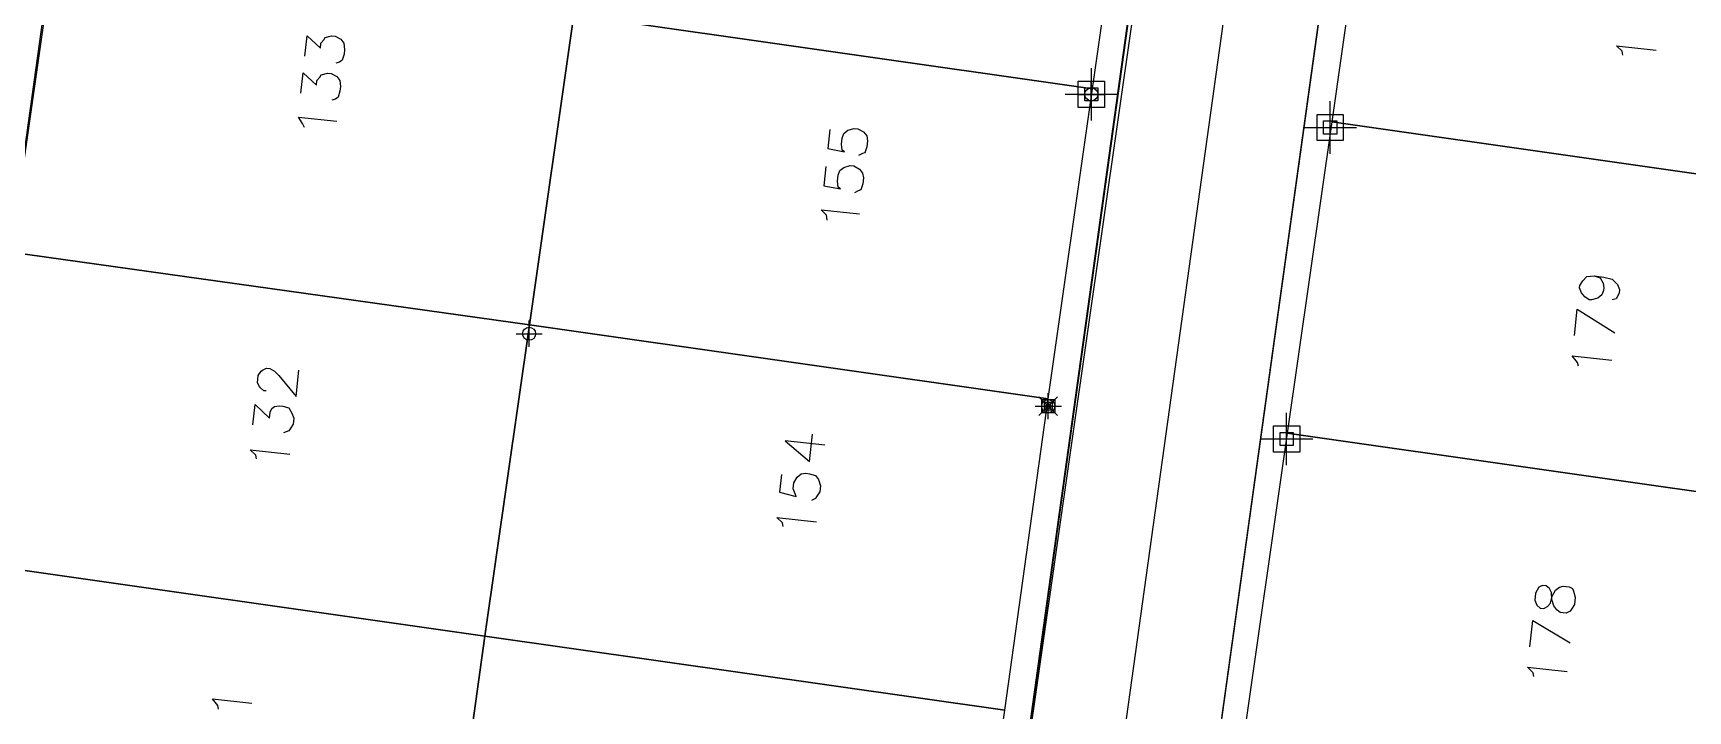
# Model space of a CAD drawing. Header units: metres. Extents: x -977055 to 805873, y -1033982 to 242021.
# Drawn here: x 863.8 to 927, y 1001.9 to 1027.8 of the extents above; entities that cross this region are included whole.
import ezdxf

# ---------------------------------------------------------------- set-up
doc = ezdxf.new("R2010")
doc.units = ezdxf.units.M
for name, color, linetype in [('C-ANNO-MATC-TEXT', 150, 'Continuous'), ('linea 1', 1, 'Continuous'), ('puntos nov 7', 50, 'Continuous'), ('PUNTOS V', 4, 'Continuous'), ('V-NODE', 1, 'Continuous')]:
    doc.layers.add(name, color=color, linetype=linetype)
doc.layers.add('PDF2_area escolar', color=7, linetype='Continuous', true_color=0x989898)
doc.layers.add('PDF_Geometry', color=7, linetype='Continuous', true_color=0x797979)
doc.layers.get('PDF2_area escolar').off()

# ---------------------------------------------------------------- blocks, each defined once
blk = doc.blocks.new('*U274')
at = {"color": 0, "linetype": 'ByBlock', "lineweight": -2, "transparency": 16777216}
for p, q in [((-1, 0), (1, 0)), ((0, -1), (0, 1))]:
    blk.add_line(p, q, dxfattribs=at)
blk.add_circle((0, 0), 0.5, dxfattribs=at)
blk = doc.blocks.new('*U280', base_point=(902.546, 1013.571, 999.158))
at = {"layer": 'V-NODE', "color": 50, "lineweight": -2, "xscale": 0.5, "yscale": 0.5, "zscale": 0.5}
blk.add_blockref('*U274', (902.546, 1013.571, 999.158), dxfattribs=at)
blk = doc.blocks.new('*U283', base_point=(904.189, 1025.47, 998.398))
at = {"layer": 'V-NODE', "color": 50, "lineweight": -2, "xscale": 0.5, "yscale": 0.5, "zscale": 0.5}
blk.add_blockref('*U274', (904.189, 1025.47, 998.398), dxfattribs=at)
blk = doc.blocks.new('*U2295')
at = {"color": 0, "linetype": 'ByBlock', "lineweight": -2, "transparency": 16777216}
for p, q in [((-1, 0), (1, 0)), ((0, -1), (0, 1))]:
    blk.add_line(p, q, dxfattribs=at)
blk.add_circle((0, 0), 0.5, dxfattribs=at)
blk = doc.blocks.new('*U2367', base_point=(904.189, 1025.47, 998.398))
at = {"layer": 'V-NODE', "color": 1, "lineweight": -2, "xscale": 0.5, "yscale": 0.5, "zscale": 0.5}
blk.add_blockref('*U2295', (904.189, 1025.47, 998.398), dxfattribs=at)
blk = doc.blocks.new('*U2419')
at = {"color": 0, "linetype": 'ByBlock', "lineweight": -2, "transparency": 16777216}
for p, q in [((0, -1), (0, 1)), ((-1, 0), (1, 0))]:
    blk.add_line(p, q, dxfattribs=at)
blk.add_lwpolyline([(-0.5, -0.5), (-0.5, 0.5), (0.5, 0.5), (0.5, -0.5)], close=True, dxfattribs=at)
blk = doc.blocks.new('*U2458', base_point=(911.641, 1012.32, 999.228))
at = {"layer": 'V-NODE', "color": 10, "lineweight": -2}
blk.add_blockref('*U2419', (911.641, 1012.32, 999.228), dxfattribs=at)
blk = doc.blocks.new('*U2461', base_point=(913.302, 1024.205, 998.519))
at = {"layer": 'V-NODE', "color": 10, "lineweight": -2}
blk.add_blockref('*U2419', (913.302, 1024.205, 998.519), dxfattribs=at)
blk = doc.blocks.new('*U2464', base_point=(904.19, 1025.471, 998.396))
at = {"layer": 'V-NODE', "color": 10, "lineweight": -2}
blk.add_blockref('*U2419', (904.19, 1025.471, 998.396), dxfattribs=at)
blk = doc.blocks.new('*U2497')
at = {"color": 0, "linetype": 'ByBlock', "lineweight": -2, "transparency": 16777216}
for p, q in [((-1, 0), (1, 0)), ((0, -1), (0, 1))]:
    blk.add_line(p, q, dxfattribs=at)
blk.add_lwpolyline([(-0.5, -0.5), (-0.5, 0.5), (0.5, 0.5), (0.5, -0.5)], close=True, dxfattribs=at)
blk = doc.blocks.new('*U2569', base_point=(904.189, 1025.47, 998.398))
at = {"layer": 'V-NODE', "color": 130, "lineweight": -2, "xscale": 0.5, "yscale": 0.5, "zscale": 0.5}
blk.add_blockref('*U2497', (904.189, 1025.47, 998.398), dxfattribs=at)
blk = doc.blocks.new('*U2713', base_point=(911.641, 1012.32, 999.228))
at = {"layer": 'V-NODE', "color": 130, "lineweight": -2, "xscale": 0.5, "yscale": 0.5, "zscale": 0.5}
blk.add_blockref('*U2497', (911.641, 1012.32, 999.228), dxfattribs=at)
blk = doc.blocks.new('*U2716', base_point=(913.302, 1024.205, 998.519))
at = {"layer": 'V-NODE', "color": 130, "lineweight": -2, "xscale": 0.5, "yscale": 0.5, "zscale": 0.5}
blk.add_blockref('*U2497', (913.302, 1024.205, 998.519), dxfattribs=at)
blk = doc.blocks.new('*U2719', base_point=(904.19, 1025.471, 998.396))
at = {"layer": 'V-NODE', "color": 130, "lineweight": -2, "xscale": 0.5, "yscale": 0.5, "zscale": 0.5}
blk.add_blockref('*U2497', (904.19, 1025.471, 998.396), dxfattribs=at)
blk = doc.blocks.new('*U277', base_point=(882.736, 1016.336, 999.038))
at = {"layer": 'V-NODE', "color": 50, "lineweight": -2, "xscale": 0.5, "yscale": 0.5, "zscale": 0.5}
blk.add_blockref('*U274', (882.736, 1016.336, 999.038), dxfattribs=at)
blk = doc.blocks.new('base')
at = {"layer": 'PDF_Geometry', "lineweight": 25, "extrusion": (-0.000787417, 0.063364, 0.99799), "elevation": 0.026}
for points in [[(-314.355, -197.288), (-299.601, -195.681), (-292.744, -194.188), (-282.663, -192.111), (-274.476, -190.361), (-258.037, -185.154), (-248.029, -180.61), (-240.539, -177.71), (-228.643, -174.042), (-222.733, -172.714), (-217.384, -171.04), (-209.935, -169.248), (-202.16, -164.759), (-196.196, -160.284), (-195.073, -159.817), (-178.095, -157.457), (-154.298, -156.614), (-136.667, -154.611), (-124.436, -153.164), (-118.066, -151.474), (-100.79, -146.646), (-80.955, -140.967), (-73.385, -139.328), (-61.694, -135.822), (-40.504, -131.604), (-37.727, -130.872), (-17.661, -129.441), (1.311, -127.461), (21.092, -124.929), (41.006, -122.83), (47.376, -123.458), (63.592, -123.186), (81.402, -124.312), (85.639, -96.072), (88.705, -66.393), (92.811, -40.781), (97.16, -22.386), (100.596, -1.562), (102.483, 8.32), (109.691, 37.361), (117.528, 76.62), (126.217, 115.638), (131.513, 149.592), (134.682, 173.973), (136.916, 195.591), (139.956, 229.678), (141.558, 250.676), (142.614, 271.37), (143.252, 283.21), (147.066, 312.938), (152.58, 355.631), (153.554, 396.042), (150.869, 418.02), (151.777, 438.639), (150.959, 458.028), (151.777, 438.639), (150.869, 418.02), (153.554, 396.042), (152.58, 355.631), (147.066, 312.938), (143.252, 283.21), (142.614, 271.37), (141.558, 250.676), (139.956, 229.678), (136.916, 195.591), (134.682, 173.973), (131.513, 149.592), (126.217, 115.638), (117.528, 76.62), (109.691, 37.361), (102.483, 8.32), (100.596, -1.562), (97.16, -22.386), (92.811, -40.781), (88.705, -66.393), (85.639, -96.072), (81.402, -124.312), (63.592, -123.186), (47.376, -123.458), (41.006, -122.83), (21.092, -124.929), (1.311, -127.461), (-17.661, -129.441), (-37.727, -130.872), (-40.504, -131.604), (-61.694, -135.822), (-73.385, -139.328), (-80.955, -140.967), (-100.79, -146.646), (-118.066, -151.474), (-124.436, -153.164), (-136.667, -154.611), (-154.298, -156.614), (-178.095, -157.457), (-195.073, -159.817), (-196.196, -160.284), (-202.16, -164.759), (-209.935, -169.248), (-217.384, -171.04), (-222.733, -172.714), (-228.643, -174.042), (-240.539, -177.71), (-248.029, -180.61), (-258.037, -185.154), (-274.476, -190.361), (-282.663, -192.111), (-292.744, -194.188), (-299.601, -195.681), (-314.355, -197.288), (-312.178, -178.446), (-309.146, -157.898), (-306.876, -132.899), (-305.823, -118.002), (-298.643, -78.802), (-291.055, -45.077), (-282.252, -15.116), (-275.645, 10.473), (-270.319, 33.898), (-263.825, 63.164), (-258.15, 86.408), (-284.424, 123.888)], [(-11.71, 51.199), (-13.594, 49.803), (-24.492, -20.249), (-23.096, -22.133), (15.367, -28.112), (17.206, -26.71), (28.103, 43.341), (26.707, 45.225)], [(8.42, -10.721), (8.327, -11.498), (7.828, -11.02), (7.806, -11.203), (7.698, -11.329), (7.641, -11.415), (7.402, -11.479), (7.265, -11.462), (7.047, -11.343), (6.926, -11.19), (6.908, -10.956), (6.93, -10.773), (7.004, -10.55), (7.106, -10.469), (7.249, -10.44)], [(-41.868, -10.134), (-41.838, -10.276), (-41.632, -10.487), (-43.14, -10.305)], [(8.591, -9.304), (8.498, -10.081), (7.999, -9.603), (7.977, -9.786), (7.869, -9.912), (7.812, -9.998), (7.572, -10.062), (7.435, -10.045), (7.218, -9.926), (7.097, -9.773), (7.079, -9.539), (7.101, -9.356), (7.174, -9.133), (7.277, -9.053), (7.419, -9.023)], [(8.471, -7.991), (8.546, -8.139), (8.701, -8.39), (7.239, -8.213)], [(-11.568, -7.663), (-11.48, -6.932), (-12.114, -6.809), (-12.028, -6.866), (-12.01, -7.1), (-12.038, -7.328), (-12.106, -7.506), (-12.259, -7.626), (-12.499, -7.69), (-12.636, -7.674), (-12.853, -7.555), (-12.974, -7.401), (-12.998, -7.213), (-12.97, -6.984), (-12.897, -6.761), (-12.8, -6.726), (-12.652, -6.652)], [(-11.397, -6.246), (-11.309, -5.515), (-11.944, -5.392), (-11.858, -5.449), (-11.84, -5.683), (-11.867, -5.911), (-11.935, -6.089), (-12.088, -6.209), (-12.328, -6.273), (-12.465, -6.257), (-12.683, -6.138), (-12.803, -5.984), (-12.827, -5.796), (-12.799, -5.567), (-12.726, -5.344), (-12.629, -5.31), (-12.481, -5.235)], [(-11.429, -4.202), (-11.406, -4.39), (-11.199, -4.601), (-12.662, -4.425)], [(-40.666, -1.7), (-40.889, -1.627), (-41.004, -1.427), (-41.028, -1.239), (-41.017, -1.147), (-40.949, -0.97), (-40.796, -0.85), (-40.556, -0.786), (-40.465, -0.797), (-40.293, -0.91), (-40.172, -1.064), (-40.103, -1.258), (-40.114, -1.349), (-40.227, -1.521), (-40.386, -1.687), (-40.666, -1.7), (-41.032, -1.656), (-41.346, -1.572), (-41.553, -1.361), (-41.622, -1.167), (-41.606, -1.03), (-41.487, -0.813), (-41.344, -0.783)], [(-39.882, 0.571), (-40.004, -0.435), (-41.424, 0.478)], [(-40.019, 1.746), (-39.99, 1.604), (-39.789, 1.348), (-41.297, 1.529)], [(10.054, 2.066), (10.145, 2.055), (10.271, 1.948), (10.311, 1.896), (10.386, 1.748), (10.353, 1.474), (10.24, 1.302), (10.189, 1.262), (10.041, 1.187), (9.903, 1.204), (9.732, 1.317), (9.565, 1.476), (8.922, 2.296), (8.801, 1.29)], [(10.579, 3.348), (10.486, 2.571), (9.946, 3.1), (9.919, 2.871), (9.857, 2.739), (9.754, 2.659), (9.566, 2.635), (9.429, 2.652), (9.206, 2.725), (9.091, 2.924), (9.021, 3.118), (9.049, 3.347), (9.162, 3.519), (9.219, 3.605), (9.413, 3.674)], [(-11.228, 4.399), (-9.719, 4.217), (-10.642, 5.024), (-10.769, 3.972)], [(10.459, 4.661), (10.488, 4.518), (10.695, 4.308), (9.186, 4.49)], [(-9.565, 5.497), (-9.483, 6.182), (-10.111, 6.351), (-10.077, 6.254), (-10.007, 6.06), (-10.035, 5.832), (-10.154, 5.614), (-10.308, 5.493), (-10.496, 5.47), (-10.633, 5.486), (-10.856, 5.559), (-10.977, 5.713), (-11.041, 5.953), (-11.013, 6.181), (-10.9, 6.353), (-10.843, 6.439), (-10.695, 6.514)], [(-9.603, 7.495), (-9.573, 7.353), (-9.367, 7.142), (-10.875, 7.324)], [(-38.034, 12.451), (-38.155, 11.445), (-39.581, 12.313)], [(-38.176, 13.581), (-38.147, 13.438), (-37.94, 13.228), (-39.449, 13.41)], [(12.027, 14.21), (12.056, 14.067), (12.257, 13.811), (10.749, 13.993)]]:
    blk.add_lwpolyline(points, dxfattribs=at)
for points in [[(-21.618, -9.096), (-23.299, -19.976), (-22.466, -21.143), (-3.712, -24.051), (-1.863, -12.171)], [(-50.481, -4.644), (-52.324, -16.479), (-33.569, -19.388), (-32.402, -18.554), (-30.726, -7.72)], [(-0.02, -0.337), (-1.863, -12.171), (17.891, -15.247), (19.74, -3.367)], [(-19.774, 2.739), (-21.618, -9.096), (-1.863, -12.171), (-0.02, -0.337)], [(-48.632, 7.236), (-50.481, -4.644), (-30.726, -7.72), (-28.877, 4.16)], [(1.829, 11.543), (-0.02, -0.337), (19.74, -3.367), (21.583, 8.468)], [(-17.972, 14.624), (-19.774, 2.739), (-0.02, -0.337), (1.829, 11.543)], [(-46.789, 19.07), (-48.632, 7.236), (-28.877, 4.16), (-27.034, 15.995)], [(3.626, 23.383), (1.829, 11.543), (21.583, 8.468), (23.432, 20.348)], [(-38.249, 10.668), (-38.318, 10.862), (-38.444, 10.97), (-38.581, 10.986), (-38.729, 10.912), (-38.837, 10.785), (-38.916, 10.517), (-39.035, 10.299), (-39.189, 10.179), (-39.331, 10.149), (-39.56, 10.177), (-39.691, 10.239), (-39.726, 10.336), (-39.79, 10.576), (-39.757, 10.85), (-39.643, 11.022), (-39.587, 11.108), (-39.439, 11.183), (-39.21, 11.155), (-39.084, 11.047), (-38.963, 10.893), (-38.899, 10.654), (-38.887, 10.374), (-38.812, 10.226), (-38.686, 10.118), (-38.549, 10.102), (-38.401, 10.176), (-38.282, 10.394)], [(-16.128, 26.459), (-17.972, 14.624), (1.829, 11.543), (3.626, 23.383)]]:
    blk.add_lwpolyline(points, close=True, dxfattribs=at)
at = {"layer": 'puntos nov 7'}
blk.add_blockref('*U277', (0, 0), dxfattribs=at)
blk = doc.blocks.new('*U3053')
at = {"color": 0, "linetype": 'ByBlock', "lineweight": -2, "transparency": 16777216}
for p, q in [((-1, 0), (1, 0)), ((0, -1), (0, 1))]:
    blk.add_line(p, q, dxfattribs=at)
blk.add_circle((0, 0), 0.5, dxfattribs=at)
blk = doc.blocks.new('*U3056', base_point=(904.189, 1025.47, 998.398))
at = {"layer": 'V-NODE', "color": 90, "lineweight": -2, "xscale": 0.5, "yscale": 0.5, "zscale": 0.5}
blk.add_blockref('*U3053', (904.189, 1025.47, 998.398), dxfattribs=at)
blk = doc.blocks.new('*U3844')
at = {"color": 0, "linetype": 'ByBlock', "lineweight": -2, "transparency": 16777216}
for p, q in [((-1, 0), (1, 0)), ((0, -1), (0, 1))]:
    blk.add_line(p, q, dxfattribs=at)
blk.add_lwpolyline([(-0.5, -0.5), (-0.5, 0.5), (0.5, 0.5), (0.5, -0.5)], close=True, dxfattribs=at)
blk = doc.blocks.new('*U3847', base_point=(902.546, 1013.571, 999.158))
at = {"layer": 'V-NODE', "lineweight": -2, "xscale": 0.3, "yscale": 0.3, "zscale": 0.3}
blk.add_blockref('*U3844', (902.546, 1013.571, 999.158), dxfattribs=at)
blk = doc.blocks.new('*U4078')
at = {"color": 0, "linetype": 'ByBlock', "lineweight": -2, "transparency": 16777216}
for p, q in [((-0.71, -0.71), (0.71, 0.71)), ((-0.71, 0.71), (0.71, -0.71))]:
    blk.add_line(p, q, dxfattribs=at)
blk = doc.blocks.new('*U4079', base_point=(902.545, 1013.571, 999.16))
at = {"layer": 'V-NODE', "lineweight": -2, "xscale": 0.5, "yscale": 0.5, "zscale": 0.5}
blk.add_blockref('*U4078', (902.545, 1013.571, 999.16), dxfattribs=at)
blk = doc.blocks.new('*U4082')
at = {"color": 0, "linetype": 'ByBlock', "lineweight": -2, "transparency": 16777216}
for p, q in [((-1, 0), (1, 0)), ((0, -1), (0, 1))]:
    blk.add_line(p, q, dxfattribs=at)
blk.add_lwpolyline([(-0.5, -0.5), (-0.5, 0.5), (0.5, 0.5), (0.5, -0.5)], close=True, dxfattribs=at)
blk = doc.blocks.new('*U4378')
at = {"color": 0, "linetype": 'ByBlock', "lineweight": -2, "transparency": 16777216}
for p, q in [((-1, 0), (1, 0)), ((0, -1), (0, 1))]:
    blk.add_line(p, q, dxfattribs=at)
blk.add_circle((0, 0), 0.5, dxfattribs=at)
blk = doc.blocks.new('*U4381', base_point=(902.545, 1013.571, 999.16))
at = {"layer": 'V-NODE', "lineweight": -2, "xscale": 0.2, "yscale": 0.2, "zscale": 0.2}
blk.add_blockref('*U4378', (902.545, 1013.571, 999.16), dxfattribs=at)
blk = doc.blocks.new('*U4582')
at = {"color": 0, "linetype": 'ByBlock', "lineweight": -2, "transparency": 16777216}
for p, q in [((-1, 0), (1, 0)), ((0, -1), (0, 1))]:
    blk.add_line(p, q, dxfattribs=at)
blk.add_circle((0, 0), 0.5, dxfattribs=at)
blk = doc.blocks.new('*U4583', base_point=(882.736, 1016.336, 999.04))
at = {"layer": 'V-NODE', "color": 3, "lineweight": -2, "xscale": 0.5, "yscale": 0.5, "zscale": 0.5}
blk.add_blockref('*U4582', (882.736, 1016.336, 999.04), dxfattribs=at)
blk = doc.blocks.new('*U4676')
at = {"color": 0, "linetype": 'ByBlock', "lineweight": -2, "transparency": 16777216}
for p, q in [((-1, 0), (1, 0)), ((0, -1), (0, 1))]:
    blk.add_line(p, q, dxfattribs=at)
blk.add_circle((0, 0), 0.5, dxfattribs=at)
blk = doc.blocks.new('*U4679', base_point=(882.736, 1016.336, 999.04))
at = {"layer": 'V-NODE', "color": 5, "lineweight": -2, "xscale": 0.5, "yscale": 0.5, "zscale": 0.5}
blk.add_blockref('*U4676', (882.736, 1016.336, 999.04), dxfattribs=at)
blk = doc.blocks.new('*U4741')
at = {"color": 0, "linetype": 'ByBlock', "lineweight": -2, "transparency": 16777216}
for p, q in [((-1, 0), (1, 0)), ((0, -1), (0, 1))]:
    blk.add_line(p, q, dxfattribs=at)
blk.add_circle((0, 0), 0.5, dxfattribs=at)
blk = doc.blocks.new('*U5083', base_point=(882.736, 1016.336, 999.038))
at = {"layer": 'V-NODE', "color": 2, "lineweight": -2, "xscale": 0.5, "yscale": 0.5, "zscale": 0.5}
blk.add_blockref('*U4741', (882.736, 1016.336, 999.038), dxfattribs=at)
blk = doc.blocks.new('*U5096')
at = {"color": 0, "linetype": 'ByBlock', "lineweight": -2, "transparency": 16777216}
for p, q in [((-1, 0), (1, 0)), ((0, -1), (0, 1))]:
    blk.add_line(p, q, dxfattribs=at)
blk = doc.blocks.new('*U5099', base_point=(1016.336, 882.736, 999.038))
at = {"layer": 'V-NODE', "color": 2, "lineweight": -2, "xscale": 0.5, "yscale": 0.5, "zscale": 0.5}
blk.add_blockref('*U5096', (1016.336, 882.736, 999.038), dxfattribs=at)

msp = doc.modelspace()

# ---------------------------------------------------------------- linework, layer by layer
at = {"color": 0, "linetype": 'ByBlock', "lineweight": -2, "transparency": 16777216}
for p, q in [((882.736, 1015.836, 999.038), (882.736, 1016.836, 999.038)), ((882.236, 1016.336, 999.038), (883.236, 1016.336, 999.038))]:
    msp.add_line(p, q, dxfattribs=at)
at = {"color": 1, "elevation": 378.46258}
msp.add_lwpolyline([(917.94306, 1117.48458), (925.48046, 1119.0127), (885.10304, 828.76218), (877.00719, 822.82532), (918.0012, 1117.49637)], dxfattribs=at)
at = {"color": 0, "linetype": 'ByBlock', "lineweight": -2, "transparency": 16777216}
msp.add_circle((882.736, 1016.336, 999.038), 0.25, dxfattribs=at)
at = {"layer": 'linea 1', "elevation": 1011.104}
msp.add_lwpolyline([(855.6205, 966.92459), (866.35704, 1043.94346)], dxfattribs=at)
at = {"layer": 'PUNTOS V', "color": 1, "elevation": 1010.921}
for points in [[(880.99061, 825.33033), (912.58324, 1052.28593)], [(877.00719, 822.82532), (906.7622, 1036.57971)], [(886.19302, 836.59243), (913.88579, 1035.5321)]]:
    msp.add_lwpolyline(points, dxfattribs=at)

# ---------------------------------------------------------------- block references
at = {"layer": 'C-ANNO-MATC-TEXT', "lineweight": -2, "xscale": 0.5, "yscale": 0.5, "zscale": 0.5}
for p in [(902.545, 1013.571, 999.158), (902.545, 1013.571, 999.17)]:
    msp.add_blockref('*U4082', p, dxfattribs=at)
at = {"layer": 'PDF2_area escolar'}
msp.add_blockref('base', (882.736, 1016.336, 999.038), dxfattribs=at)
at = {"layer": 'puntos nov 7'}
for name, p in [('*U283', (904.189, 1025.47, 998.398)), ('*U280', (902.546, 1013.571, 999.158))]:
    msp.add_blockref(name, p, dxfattribs=at)
at = {"layer": 'V-NODE'}
for name, p in [('*U2464', (904.19, 1025.471, 998.396)), ('*U2367', (904.189, 1025.47, 998.398)), ('*U2569', (904.189, 1025.47, 998.398)), ('*U3056', (904.189, 1025.47, 998.398)), ('*U2719', (904.19, 1025.471, 998.396)), ('*U2461', (913.302, 1024.205, 998.519)), ('*U2716', (913.302, 1024.205, 998.519)), ('*U4583', (882.736, 1016.336, 999.038)), ('*U4679', (882.736, 1016.336, 999.038)), ('*U5099', (882.736, 1016.336, 999.038)), ('*U4079', (902.545, 1013.571, 999.158)), ('*U3847', (902.546, 1013.571, 999.158)), ('*U4381', (902.545, 1013.571, 999.158)), ('*U2458', (911.641, 1012.32, 999.228)), ('*U2713', (911.641, 1012.32, 999.228))]:
    msp.add_blockref(name, p, dxfattribs=at)
at = {"layer": 'V-NODE', "color": 2}
msp.add_blockref('*U5083', (882.736, 1016.336, 999.038), dxfattribs=at)

doc.saveas('drawing.dxf')
